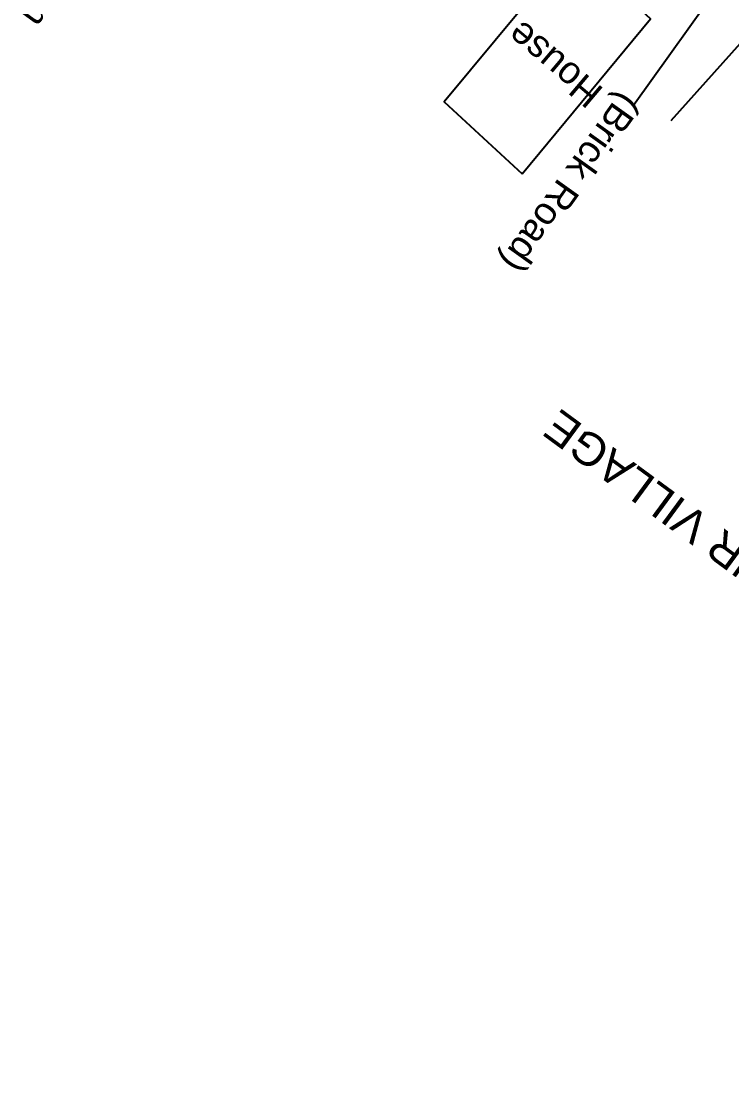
# Model space of a CAD drawing. Header units: metres. Extents: x 644418 to 1306172, y 3366650 to 6747308.
# Drawn here: x 653723.8 to 653789.6, y 3372989.8 to 3373087.9 of the extents above; entities that cross this region are included whole.
import ezdxf
from ezdxf.enums import TextEntityAlignment as Align

# ---------------------------------------------------------------- set-up
doc = ezdxf.new("R2010")
doc.units = ezdxf.units.M
doc.header["$MEASUREMENT"] = 0
doc.layers.add('LC DETAILS IN PLAN', color=7, linetype='Continuous', lineweight=0)
for name, color, linetype in [('RESIDENTIAL_BL_PUC', 251, 'Continuous'), ('SUB_ROAD_EDGE', 34, 'Continuous'), ('TOPO_TEXT', 251, 'Continuous'), ('Village Name', 7, 'Continuous')]:
    doc.layers.add(name, color=color, linetype=linetype)
doc.styles.get("Standard").update_dxf_attribs({"font": 'arial.ttf'})
doc.styles.add('Vill txt', font='arial.ttf', dxfattribs={"height": 3})

msp = doc.modelspace()

# ---------------------------------------------------------------- linework, layer by layer
at = {"layer": 'RESIDENTIAL_BL_PUC', "linetype": 'Continuous'}
msp.add_polyline3d([(653770.165, 3373073.748, 270.015), (653782.034, 3373088.078, 270.01), (653774.809, 3373094.719, 269.84), (653762.94, 3373080.389, 269.84)], close=True, dxfattribs=at)
at = {"layer": 'SUB_ROAD_EDGE', "linetype": 'Continuous'}
for points in [[(653780.453, 3373080.084, 268.472), (653788.928, 3373091.953, 268.03), (653783.961, 3373096.027, 267.937), (653770.038, 3373108.783, 267.92), (653733.522, 3373134.291, 267.996)], [(653927.808, 3372989.838, 267.74), (653898.893, 3373010.98, 267.881), (653872.518, 3373029.842, 267.898), (653836.781, 3373055.734, 267.808), (653815.069, 3373070.676, 267.852), (653793.548, 3373089.365, 267.983), (653783.92, 3373078.631, 268.437)]]:
    msp.add_polyline3d(points, dxfattribs=at)

# ---------------------------------------------------------------- texts
at = {"layer": 'LC DETAILS IN PLAN'}
msp.add_text('AT UP LINE CH: 288876.780 m', height=2.5, rotation=234, dxfattribs=at).set_placement((653752.6644, 3373128.3043))
at = {"layer": 'TOPO_TEXT'}
for s, rotation, p in [('House', 139.759771, (653777.8182, 3373081.5453)), ('(Brick Road)', 234.471456, (653779.3028, 3373081.499))]:
    msp.add_text(s, height=2.5, rotation=rotation, dxfattribs=at).set_placement(p)
at = {"layer": 'Village Name', "style": 'Vill txt'}
msp.add_text('KHARAJPUR VILLAGE', height=3, rotation=143.672966, dxfattribs=at).set_placement((653790.5141, 3373037.8452), align=Align.MIDDLE_CENTER)

doc.saveas('drawing.dxf')
